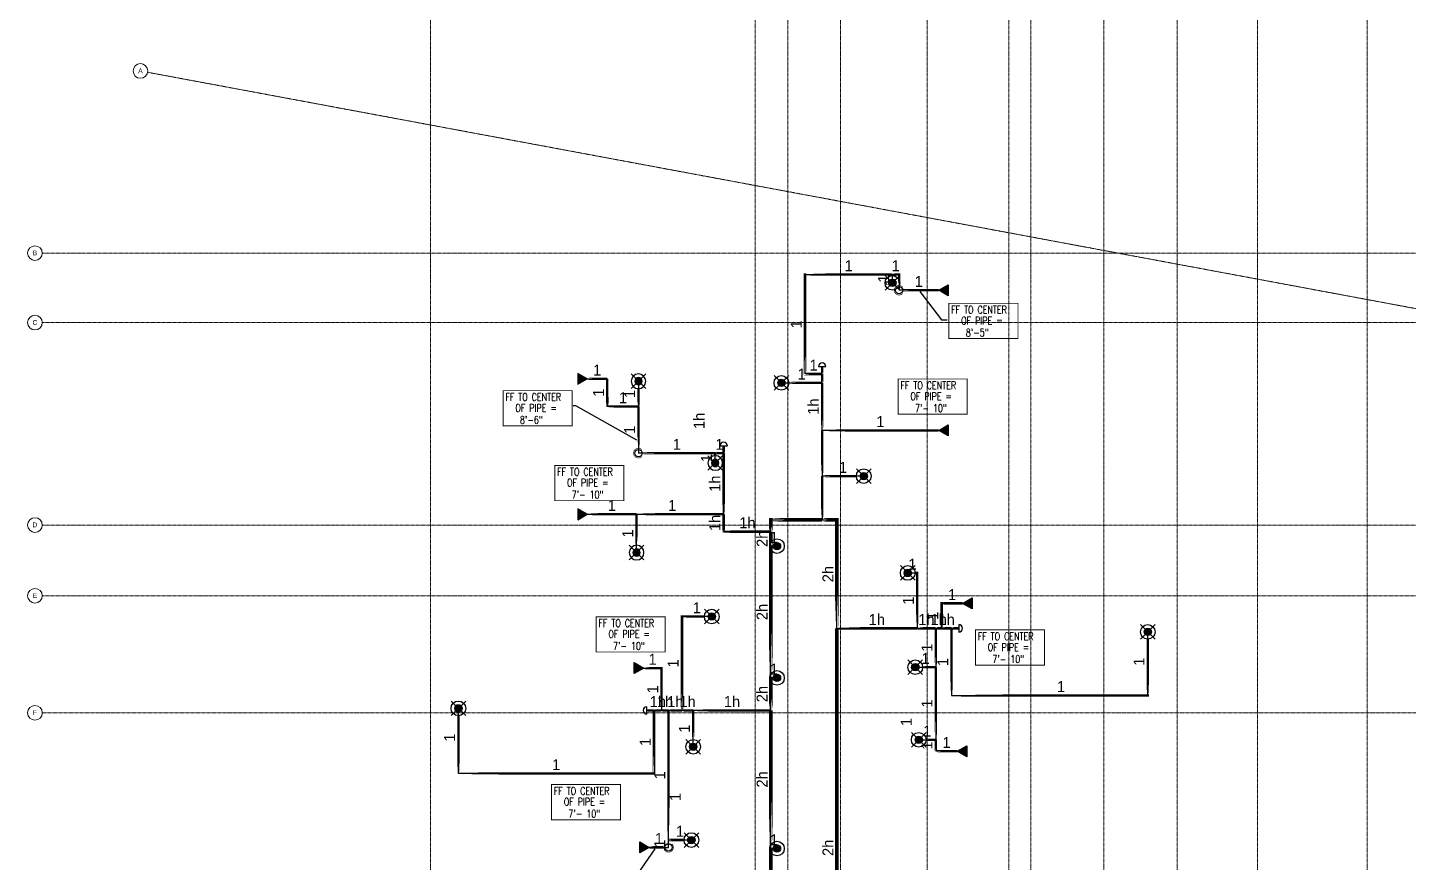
# Model space of a CAD drawing. Header units: inches. Extents: x -6295 to 241, y -496 to 3079.
# Drawn here: x -3678 to -2546, y 840 to 1525 of the extents above; entities that cross this region are included whole.
import ezdxf
from ezdxf.enums import TextEntityAlignment as Align

# ---------------------------------------------------------------- set-up
doc = ezdxf.new("R2010")
doc.units = ezdxf.units.IN
doc.header["$MEASUREMENT"] = 0
doc.linetypes.add('Grid Line', pattern=[0.875, 0.5, -0.125, 0.125, -0.125])
for name, color, linetype in [('Coordination', 1, 'Continuous'), ('headdn', 7, 'Continuous'), ('PIPEBL', 4, 'Continuous'), ('pipemn', 6, 'Continuous'), ('PIPESPC', 7, 'Continuous'), ('spk-cap', 7, 'Continuous'), ('spk-piperise', 7, 'Continuous'), ('TIDYPIPE', 7, 'Continuous')]:
    doc.layers.add(name, color=color, linetype=linetype)
doc.layers.add('S-GRID', color=1, linetype='Continuous', lineweight=9)
doc.layers.add('S-GRID-IDEN', color=1, linetype='Continuous', lineweight=13)
doc.styles.add('Arial', font='arial.ttf', dxfattribs={"height": 3.934132})
doc.styles.add('PDA1', font='ROMAND', dxfattribs={"width": 0.755})
doc.styles.add('PIPE', font='PIPE.SHX')
doc.dimstyles.get("Standard").update_dxf_attribs({"dimtxt": 0.18, "dimasz": 0.18, "dimexe": 0.18, "dimexo": 0.0625, "dimgap": 0.09, "dimtad": 0, "dimtih": 1, "dimtoh": 1, "dimdec": 4, "dimzin": 0, "dimdsep": 46, "dimtxsty": 'Standard', "dimcen": 0.09, "dimadec": 0, "dimazin": 0, "dimtfac": 1, "dimtdec": 4, "dimtofl": 0, "dimtmove": 0, "dimatfit": 3, "dimfxl": 1, "dimtolj": 1, "dimtzin": 0, "dimarcsym": 0})

# ---------------------------------------------------------------- blocks, each defined once
blk = doc.blocks.new('Grid - 3_16_-139788-MAIN LEVEL')
at = {"layer": 'S-GRID-IDEN'}
blk.add_circle((0, 0), 0.188, dxfattribs=at)
blk = doc.blocks.new('side2')
for p, q in [((0, 0), (7.8, 4.5)), ((7.8, -4.5), (0, 0)), ((7.8, 4.5), (7.8, -4.5))]:
    blk.add_line(p, q)
blk.add_solid([(7.8, -4.5), (0, 0), (7.8, 4.5)])
blk = doc.blocks.new('dpend2')
for p, q in [((-6, -6), (6, 6)), ((6, -6), (-6, 6))]:
    blk.add_line(p, q)
for radius in [6, 3]:
    blk.add_circle((0, 0), radius)
for points in [[(0, 0), (-3, 0), (-2.1, 2.1)], [(0, 0), (-3, 0), (-2.1, -2.1)], [(0, 0), (0, 3), (-2.1, 2.1)], [(0, 0), (0, -3), (-2.1, -2.1)], [(0, 0), (0, 3), (2.1, 2.1)], [(0, 0), (3, 0), (2.1, 2.1)], [(0, 0), (3, 0), (2.1, -2.1)], [(0, 0), (0, -3), (2.1, -2.1)]]:
    blk.add_solid(points)
blk = doc.blocks.new('dpend1')
for radius in [6, 3]:
    blk.add_circle((0, 0), radius)
for points in [[(0, 3), (-2.5, -1.6), (-2.6, 1.4)], [(0, 3), (-2.5, -1.6), (2.5, -1.6)], [(2.5, -1.6), (0, 3), (2.6, 1.5)], [(2.5, -1.6), (-2.5, -1.6), (0, -3)]]:
    blk.add_solid(points)
blk = doc.blocks.new('PIPESPC')
at = {"layer": 'PIPESPC', "style": 'PIPE', "width": 0.9}
blk.add_attdef('SIZE', text='', height=9, dxfattribs=at).set_placement((0, 4), align=Align.CENTER)
at = {"layer": 'PIPESPC', "style": 'PIPE', "flags": 1}
blk.add_attdef('SCHED', (25.3, 3.9), '', height=9, dxfattribs=at)
blk = doc.blocks.new('CAP')
blk.add_line((0, 3), (0, -3))
blk.add_arc((0, 0), 3, 270, 90)
blk = doc.blocks.new('vvvvbbbbbbbb')
at = {"layer": 'Coordination', "const_width": 0.75}
blk.add_lwpolyline([(2834.9, 1670), (2834.9, 1641.1), (2891.6, 1641.1), (2891.6, 1670), (2834.9, 1670)], dxfattribs=at)
at = {"layer": 'Coordination', "style": 'PDA1', "width": 0.755}
for s, p in [('FF TO CENTER', (2836.8, 1661.6)), ('OF PIPE = ', (2845, 1652.7)), ('7\'- 10"', (2848.8, 1642.9))]:
    blk.add_text(s, height=6.3, dxfattribs=at).set_placement(p)
blk = doc.blocks.new('rise')
blk.add_circle((0, 0), 3)
blk = doc.blocks.new('TIDYRUN')
at = {"const_width": 0.5}
blk.add_lwpolyline([(-2.8, 2.8, -2.414214), (-2.8, -2.8, -1.737895)], format="xyb", dxfattribs=at)

msp = doc.modelspace()

# ---------------------------------------------------------------- linework, layer by layer
at = {"layer": 'Coordination', "color": 1, "const_width": 0.75}
for points in [[(-2923.1, 1298.8), (-2923.1, 1269.9), (-2866.4, 1269.9), (-2866.4, 1298.8), (-2923.1, 1298.8)], [(-3288.6, 1227.2), (-3288.6, 1198.3), (-3232, 1198.3), (-3232, 1227.2), (-3288.6, 1227.2)]]:
    msp.add_lwpolyline(points, dxfattribs=at)
at = {"layer": 'PIPEBL', "color": 1}
for p, q in [((-3041, 1240.9), (-3041, 1322.5)), ((-3041, 1322.5), (-2969.4, 1322.5)), ((-2969.4, 1322.5), (-2963.9, 1322.5)), ((-2969.4, 1315.6), (-2969.4, 1322.5)), ((-2963.9, 1322.5), (-2963.9, 1309.6)), ((-2931.4, 1309.6), (-2963.9, 1309.6)), ((-3027, 1240.9), (-3027, 1246.9)), ((-3219.6, 1236.9), (-3203.2, 1236.9)), ((-3203.1, 1237), (-3203.1, 1214.2)), ((-3177.6, 1234.9), (-3177.6, 1214.2)), ((-3027, 1240.9), (-3041, 1240.9)), ((-3027, 1233.6), (-3027, 1240.9)), ((-3060.4, 1233.6), (-3027, 1233.6)), ((-3027, 1194.6), (-3027, 1233.6)), ((-3177.6, 1214.2), (-3203.1, 1214.2)), ((-3177.6, 1214.2), (-3177.6, 1176)), ((-2931.4, 1194.6), (-3027, 1194.6)), ((-3027, 1194.6), (-3027, 1157.1)), ((-3107.7, 1176), (-3107.7, 1182)), ((-3114.6, 1176), (-3177.6, 1176)), ((-3107.7, 1176), (-3114.6, 1176)), ((-3114.6, 1167.9), (-3114.6, 1176)), ((-3107.7, 1125.9), (-3107.7, 1176)), ((-3027, 1157.1), (-3027, 1121.2)), ((-2992.9, 1157.1), (-3027, 1157.1)), ((-3219.6, 1125.9), (-3179.1, 1125.9)), ((-3179.1, 1094.4), (-3179.1, 1125.9)), ((-3179.1, 1125.9), (-3107.7, 1125.9)), ((-3107.7, 1111.6), (-3107.7, 1125.9)), ((-3107.7, 1111.6), (-3069, 1111.6)), ((-3064, 1099.7), (-3069, 1099.7)), ((-2956.8, 1077.7), (-2949.1, 1077.7)), ((-2949.1, 1077.7), (-2949.1, 1032.3)), ((-2911.8, 1052.8), (-2929, 1052.8)), ((-2929, 1052.8), (-2929, 1032.3)), ((-3117.5, 1042), (-3141.9, 1042)), ((-3141.9, 1042), (-3141.9, 965)), ((-3015, 1032.3), (-2949.1, 1032.3)), ((-2949.1, 1032.3), (-2933.8, 1032.3)), ((-2933.8, 1032.3), (-2929, 1032.3)), ((-2933.8, 1032.3), (-2933.8, 1000.4)), ((-2929, 1032.3), (-2920.9, 1032.3)), ((-2920.9, 1032.3), (-2920.9, 977.3)), ((-2920.9, 1032.3), (-2914.9, 1032.3)), ((-2760, 977.3), (-2760, 1029.4)), ((-3173.2, 999.7), (-3158.7, 999.7)), ((-3158.7, 999.7), (-3158.7, 965)), ((-2950.6, 1000.4), (-2933.8, 1000.4)), ((-2933.8, 1000.4), (-2933.8, 940.9)), ((-3064, 991.7), (-3069, 991.7)), ((-2920.9, 977.3), (-2760, 977.3)), ((-3325.2, 913.3), (-3325.2, 966.7)), ((-3164.8, 965), (-3170.8, 965)), ((-3158.7, 965), (-3164.8, 965)), ((-3164.8, 965), (-3164.8, 913.3)), ((-3152.9, 965), (-3158.7, 965)), ((-3141.9, 965), (-3152.9, 965)), ((-3152.9, 858.7), (-3152.9, 965)), ((-3132.7, 965), (-3141.9, 965)), ((-3069, 965), (-3132.7, 965)), ((-3132.7, 935.2), (-3132.7, 965)), ((-2947.8, 940.9), (-2933.8, 940.9)), ((-2933.8, 940.9), (-2933.8, 931.5)), ((-2916.2, 931.5), (-2933.8, 931.5)), ((-3164.8, 913.3), (-3325.2, 913.3)), ((-3168.7, 852.7), (-3152.9, 852.7)), ((-3152.9, 852.7), (-3152.9, 858.7)), ((-3134.2, 858.7), (-3152.9, 858.7)), ((-3064, 851.7), (-3069, 851.7))]:
    msp.add_line(p, q, dxfattribs=at)
at = {"layer": 'pipemn', "color": 1}
for p, q in [((-3069, 1111.6), (-3069, 1121.2)), ((-3069, 1121.2), (-3027, 1121.2)), ((-3027, 1121.2), (-3015, 1121.2)), ((-3015, 1032.3), (-3015, 1121.2)), ((-3069, 1099.7), (-3069, 1111.6)), ((-3069, 991.7), (-3069, 1099.7)), ((-3015, 673.4), (-3015, 1032.3)), ((-3069, 965), (-3069, 991.7)), ((-3069, 851.7), (-3069, 965)), ((-3069, 683.7), (-3069, 851.7))]:
    msp.add_line(p, q, dxfattribs=at)
at = {"layer": 'S-GRID', "linetype": 'Grid Line'}
for p, q in [((-3348, 1771.7), (-3348, -484.3)), ((-3082, -484.3), (-3082, 1771.7)), ((-3055, 1771.7), (-3055, -484.3)), ((-3012, 1771.7), (-3012, -484.3)), ((-2941, 1771.7), (-2941, -484.3)), ((-2874, 1771.7), (-2874, -484.3)), ((-2856, 1771.7), (-2856, -484.3)), ((-2796, 1771.7), (-2796, -484.3)), ((-2736, 1771.7), (-2736, -484.3)), ((-2670, 1771.7), (-2670, -484.3)), ((-2580, 1771.7), (-2580, -484.3))]:
    msp.add_line(p, q, dxfattribs=at)
at = {"layer": 'TIDYPIPE', "color": 1}
for points, const_width in [([(-3042, 1322.5), (-2969.4, 1322.5)], 2), ([(-3041, 1239.9), (-3041, 1323.5)], 2), ([(-2969.4, 1322.5), (-2962.9, 1322.5)], 2), ([(-2963.9, 1314.1), (-2963.9, 1323.5)], 2), ([(-2963.9, 1309.6), (-2931.4, 1309.6)], 2), ([(-3027, 1240.9), (-3027, 1246.9)], 2), ([(-3219.6, 1236.9), (-3203.2, 1236.9)], 2), ([(-3203.1, 1213.2), (-3203.2, 1236.9)], 2), ([(-3054.4, 1233.6), (-3027, 1233.6)], 2), ([(-3042, 1240.9), (-3027, 1240.9)], 2), ([(-3027, 1233.6), (-3027, 1240.9)], 2), ([(-3027, 1194.6), (-3027, 1233.6)], 2), ([(-3177.6, 1214.2), (-3177.6, 1228.9)], 2), ([(-3204.1, 1214.2), (-3177.6, 1214.2)], 2), ([(-3177.6, 1180.5), (-3177.6, 1214.2)], 2), ([(-3027, 1194.6), (-2931.4, 1194.6)], 2), ([(-3027, 1157.1), (-3027, 1194.6)], 2), ([(-3107.7, 1176), (-3107.7, 1182)], 2), ([(-3177.6, 1176), (-3114.6, 1176)], 2), ([(-3114.6, 1176), (-3107.7, 1176)], 2), ([(-3114.6, 1173.9), (-3114.6, 1176)], 2), ([(-3107.7, 1125.9), (-3107.7, 1176)], 2), ([(-3027, 1157.1), (-2998.9, 1157.1)], 2), ([(-3027, 1121.2), (-3027, 1157.1)], 2), ([(-3219.6, 1125.9), (-3179.1, 1125.9)], 2), ([(-3179.1, 1125.9), (-3107.7, 1125.9)], 2), ([(-3179.1, 1100.4), (-3179.1, 1125.9)], 2), ([(-3107.7, 1110.6), (-3107.7, 1125.9)], 2), ([(-3070.5, 1121.2), (-3027, 1121.2)], 3), ([(-3069, 1111.6), (-3069, 1122.7)], 3), ([(-3027, 1121.2), (-3013.5, 1121.2)], 3), ([(-3015, 1032.3), (-3015, 1122.7)], 3), ([(-3108.7, 1111.6), (-3069, 1111.6)], 2), ([(-3069, 1099.7), (-3069, 1111.6)], 3), ([(-3069, 991.7), (-3069, 1099.7)], 3), ([(-2950.8, 1077.7), (-2948.1, 1077.7)], 2), ([(-2949.1, 1032.3), (-2949.1, 1078.7)], 2), ([(-2930, 1052.8), (-2911.8, 1052.8)], 2), ([(-2929, 1032.3), (-2929, 1053.8)], 2), ([(-3142.9, 1042), (-3123.5, 1042)], 2), ([(-3141.9, 965), (-3141.9, 1043)], 2), ([(-3015, 673.4), (-3015, 1032.3)], 3), ([(-3015, 1032.3), (-2949.1, 1032.3)], 2), ([(-2949.1, 1032.3), (-2933.8, 1032.3)], 2), ([(-2933.8, 1032.3), (-2929, 1032.3)], 2), ([(-2933.8, 1000.4), (-2933.8, 1032.3)], 2), ([(-2929, 1032.3), (-2920.9, 1032.3)], 2), ([(-2920.9, 1032.3), (-2914.9, 1032.3)], 2), ([(-2920.9, 976.3), (-2920.9, 1032.3)], 2), ([(-2760, 976.3), (-2760, 1023.4)], 2), ([(-3173.2, 999.7), (-3157.7, 999.7)], 2), ([(-3158.7, 965), (-3158.7, 1000.7)], 2), ([(-2944.6, 1000.4), (-2933.8, 1000.4)], 2), ([(-2933.8, 940.9), (-2933.8, 1000.4)], 2), ([(-3069, 965), (-3069, 991.7)], 3), ([(-2921.9, 977.3), (-2759, 977.3)], 2), ([(-3170.8, 965), (-3164.8, 965)], 2), ([(-3164.8, 965), (-3158.7, 965)], 2), ([(-3164.8, 912.3), (-3164.8, 965)], 2), ([(-3158.7, 965), (-3152.9, 965)], 2), ([(-3152.9, 965), (-3141.9, 965)], 2), ([(-3152.9, 858.7), (-3152.9, 965)], 2), ([(-3141.9, 965), (-3132.7, 965)], 2), ([(-3132.7, 965), (-3069, 965)], 2), ([(-3132.7, 941.2), (-3132.7, 965)], 2), ([(-3069, 851.7), (-3069, 965)], 3), ([(-3325.2, 912.3), (-3325.2, 960.7)], 2), ([(-2941.8, 940.9), (-2933.8, 940.9)], 2), ([(-2933.8, 930.5), (-2933.8, 940.9)], 2), ([(-2934.8, 931.5), (-2916.2, 931.5)], 2), ([(-3326.2, 913.3), (-3163.8, 913.3)], 2), ([(-3168.7, 852.7), (-3157.4, 852.7)], 2), ([(-3152.9, 858.7), (-3140.2, 858.7)], 2), ([(-3069, 683.7), (-3069, 851.7)], 3)]:
    msp.add_lwpolyline(points, close=True, dxfattribs=dict(at, const_width=const_width))

# ---------------------------------------------------------------- block references
at = {"layer": 'headdn', "color": 1}
for name, p in [('dpend2', (-2969.4, 1315.6)), ('side2', (-2931.4, 1309.6)), ('dpend2', (-3060.4, 1233.6)), ('side2', (-2931.4, 1194.6)), ('dpend2', (-2992.9, 1157.1)), ('dpend1', (-3064, 1099.7)), ('dpend2', (-2956.8, 1077.7)), ('side2', (-2911.8, 1052.8)), ('dpend2', (-3117.5, 1042)), ('dpend2', (-2760, 1029.4)), ('dpend1', (-3064, 991.7)), ('dpend2', (-2950.6, 1000.4)), ('dpend2', (-3325.2, 966.7)), ('dpend2', (-3132.7, 935.2)), ('dpend2', (-2947.8, 940.9)), ('side2', (-2916.2, 931.5)), ('dpend2', (-3134.2, 858.7)), ('dpend1', (-3064, 851.7))]:
    msp.add_blockref(name, p, dxfattribs=at)
at = {"layer": 'headdn', "color": 1, "extrusion": (0, 0, -1), "zscale": -1}
for p in [(3219.6, 1236.9), (3219.6, 1125.9)]:
    msp.add_blockref('side2', p, dxfattribs=at)
at = {"layer": 'headdn', "color": 1, "extrusion": (0, 0, -1), "zscale": -1, "rotation": 270}
for p in [(3177.6, 1234.9), (3114.6, 1167.9), (3179.1, 1094.4)]:
    msp.add_blockref('dpend2', p, dxfattribs=at)
at = {"layer": 'headdn', "color": 1, "rotation": 180}
for p in [(-3173.2, 999.7), (-3168.7, 852.7)]:
    msp.add_blockref('side2', p, dxfattribs=at)
at = {"layer": 'PIPESPC', "color": 1}
ref = msp.add_blockref('PIPESPC', (-3005.2, 1322.5), dxfattribs=at)
ref.add_attrib('SIZE', '1', dxfattribs={"color": 0, "height": 9, "style": 'PIPE'}).set_placement((-3005.2, 1322.5), align=Align.BOTTOM_CENTER)
ref = msp.add_blockref('PIPESPC', (-2966.7, 1322.5), dxfattribs=at)
ref.add_attrib('SIZE', '1', dxfattribs={"color": 0, "height": 9, "style": 'PIPE'}).set_placement((-2966.7, 1322.5), align=Align.BOTTOM_CENTER)
ref = msp.add_blockref('PIPESPC', (-2969.4, 1319.1), dxfattribs=dict(at, rotation=90))
ref.add_attrib('SIZE', '1', dxfattribs={"color": 0, "height": 9, "rotation": 90, "style": 'PIPE'}).set_placement((-2969.4, 1319.1), align=Align.BOTTOM_CENTER)
ref = msp.add_blockref('PIPESPC', (-2963.9, 1316), dxfattribs=dict(at, rotation=90))
ref.add_attrib('SIZE', '1', dxfattribs={"color": 0, "height": 9, "rotation": 90, "style": 'PIPE'}).set_placement((-2963.9, 1316), align=Align.BOTTOM_CENTER)
ref = msp.add_blockref('PIPESPC', (-2947.7, 1309.6), dxfattribs=at)
ref.add_attrib('SIZE', '1', dxfattribs={"color": 0, "height": 9, "style": 'PIPE'}).set_placement((-2947.7, 1309.6), align=Align.BOTTOM_CENTER)
ref = msp.add_blockref('PIPESPC', (-3041, 1281.7), dxfattribs=dict(at, rotation=90))
ref.add_attrib('SIZE', '1', dxfattribs={"color": 0, "height": 9, "rotation": 90, "style": 'PIPE'}).set_placement((-3041, 1281.7), align=Align.BOTTOM_CENTER)
ref = msp.add_blockref('PIPESPC', (-3211.4, 1236.9), dxfattribs=at)
ref.add_attrib('SIZE', '1', dxfattribs={"color": 0, "height": 9, "style": 'PIPE'}).set_placement((-3211.4, 1236.9), align=Align.BOTTOM_CENTER)
ref = msp.add_blockref('PIPESPC', (-3043.7, 1233.6), dxfattribs=at)
ref.add_attrib('SIZE', '1', dxfattribs={"color": 0, "height": 9, "style": 'PIPE'}).set_placement((-3043.7, 1233.6), align=Align.BOTTOM_CENTER)
ref = msp.add_blockref('PIPESPC', (-3034, 1240.9), dxfattribs=at)
ref.add_attrib('SIZE', '1', dxfattribs={"color": 0, "height": 9, "style": 'PIPE'}).set_placement((-3034, 1240.9), align=Align.BOTTOM_CENTER)
for p in [(-5799.6, -433.2), (-6081.1, -504.1), (-6047.2, -628.2), (-5736.2, -639), (-6083.8, -765.8)]:
    msp.add_blockref('vvvvbbbbbbbb', p, dxfattribs=at)
ref = msp.add_blockref('PIPESPC', (-3203.1, 1225.6), dxfattribs=dict(at, rotation=90))
ref.add_attrib('SIZE', '1', dxfattribs={"color": 0, "height": 9, "rotation": 90, "style": 'PIPE'}).set_placement((-3203.1, 1225.6), align=Align.BOTTOM_CENTER)
ref = msp.add_blockref('PIPESPC', (-3190.3, 1214.2), dxfattribs=at)
ref.add_attrib('SIZE', '1', dxfattribs={"color": 0, "height": 9, "style": 'PIPE'}).set_placement((-3190.3, 1214.2), align=Align.BOTTOM_CENTER)
ref = msp.add_blockref('PIPESPC', (-3177.6, 1224.5), dxfattribs=dict(at, rotation=90))
ref.add_attrib('SIZE', '1', dxfattribs={"color": 0, "height": 9, "rotation": 90, "style": 'PIPE'}).set_placement((-3177.6, 1224.5), align=Align.BOTTOM_CENTER)
ref = msp.add_blockref('PIPESPC', (-3027, 1214.1), dxfattribs=dict(at, rotation=90))
ref.add_attrib('SIZE', '1h', dxfattribs={"color": 0, "height": 9, "rotation": 90, "style": 'PIPE'}).set_placement((-3027, 1214.1), align=Align.BOTTOM_CENTER)
ref = msp.add_blockref('PIPESPC', (-3120.6, 1202.4), dxfattribs=dict(at, rotation=90))
ref.add_attrib('SIZE', '1h', dxfattribs={"color": 0, "height": 9, "rotation": 90, "style": 'PIPE'}).set_placement((-3120.6, 1202.4), align=Align.BOTTOM_CENTER)
ref = msp.add_blockref('PIPESPC', (-2979.3, 1194.6), dxfattribs=at)
ref.add_attrib('SIZE', '1', dxfattribs={"color": 0, "height": 9, "style": 'PIPE'}).set_placement((-2979.3, 1194.6), align=Align.BOTTOM_CENTER)
ref = msp.add_blockref('PIPESPC', (-3177.6, 1195.1), dxfattribs=dict(at, rotation=90))
ref.add_attrib('SIZE', '1', dxfattribs={"color": 0, "height": 9, "rotation": 90, "style": 'PIPE'}).set_placement((-3177.6, 1195.1), align=Align.BOTTOM_CENTER)
ref = msp.add_blockref('PIPESPC', (-3146.1, 1176), dxfattribs=at)
ref.add_attrib('SIZE', '1', dxfattribs={"color": 0, "height": 9, "style": 'PIPE'}).set_placement((-3146.1, 1176), align=Align.BOTTOM_CENTER)
ref = msp.add_blockref('PIPESPC', (-3111.1, 1176), dxfattribs=at)
ref.add_attrib('SIZE', '1', dxfattribs={"color": 0, "height": 9, "style": 'PIPE'}).set_placement((-3111.1, 1176), align=Align.BOTTOM_CENTER)
ref = msp.add_blockref('PIPESPC', (-3114.6, 1171.9), dxfattribs=dict(at, rotation=90))
ref.add_attrib('SIZE', '1', dxfattribs={"color": 0, "height": 9, "rotation": 90, "style": 'PIPE'}).set_placement((-3114.6, 1171.9), align=Align.BOTTOM_CENTER)
ref = msp.add_blockref('PIPESPC', (-3009.9, 1157.1), dxfattribs=at)
ref.add_attrib('SIZE', '1', dxfattribs={"color": 0, "height": 9, "style": 'PIPE'}).set_placement((-3009.9, 1157.1), align=Align.BOTTOM_CENTER)
ref = msp.add_blockref('PIPESPC', (-3107.7, 1150.9), dxfattribs=dict(at, rotation=90))
ref.add_attrib('SIZE', '1h', dxfattribs={"color": 0, "height": 9, "rotation": 90, "style": 'PIPE'}).set_placement((-3107.7, 1150.9), align=Align.BOTTOM_CENTER)
ref = msp.add_blockref('PIPESPC', (-3199.4, 1125.9), dxfattribs=at)
ref.add_attrib('SIZE', '1', dxfattribs={"color": 0, "height": 9, "style": 'PIPE'}).set_placement((-3199.4, 1125.9), align=Align.BOTTOM_CENTER)
ref = msp.add_blockref('PIPESPC', (-3149.9, 1125.9), dxfattribs=at)
ref.add_attrib('SIZE', '1', dxfattribs={"color": 0, "height": 9, "style": 'PIPE'}).set_placement((-3149.9, 1125.9), align=Align.BOTTOM_CENTER)
ref = msp.add_blockref('PIPESPC', (-3107.7, 1118.7), dxfattribs=dict(at, rotation=90))
ref.add_attrib('SIZE', '1h', dxfattribs={"color": 0, "height": 9, "rotation": 90, "style": 'PIPE'}).set_placement((-3107.7, 1118.7), align=Align.BOTTOM_CENTER)
ref = msp.add_blockref('PIPESPC', (-3088.3, 1111.6), dxfattribs=at)
ref.add_attrib('SIZE', '1h', dxfattribs={"color": 0, "height": 9, "style": 'PIPE'}).set_placement((-3088.3, 1111.6), align=Align.BOTTOM_CENTER)
ref = msp.add_blockref('PIPESPC', (-3179.1, 1110.1), dxfattribs=dict(at, rotation=90))
ref.add_attrib('SIZE', '1', dxfattribs={"color": 0, "height": 9, "rotation": 90, "style": 'PIPE'}).set_placement((-3179.1, 1110.1), align=Align.BOTTOM_CENTER)
ref = msp.add_blockref('PIPESPC', (-3069, 1105.7), dxfattribs=dict(at, rotation=90))
ref.add_attrib('SIZE', '2h', dxfattribs={"color": 0, "height": 9, "rotation": 90, "style": 'PIPE'}).set_placement((-3069, 1105.7), align=Align.BOTTOM_CENTER)
ref = msp.add_blockref('PIPESPC', (-3066.5, 1099.7), dxfattribs=at)
ref.add_attrib('SIZE', '1', dxfattribs={"color": 0, "height": 9, "style": 'PIPE'}).set_placement((-3066.5, 1099.7), align=Align.BOTTOM_CENTER)
ref = msp.add_blockref('PIPESPC', (-2952.9, 1077.7), dxfattribs=at)
ref.add_attrib('SIZE', '1', dxfattribs={"color": 0, "height": 9, "style": 'PIPE'}).set_placement((-2952.9, 1077.7), align=Align.BOTTOM_CENTER)
ref = msp.add_blockref('PIPESPC', (-3015, 1076.8), dxfattribs=dict(at, rotation=90))
ref.add_attrib('SIZE', '2h', dxfattribs={"color": 0, "height": 9, "rotation": 90, "style": 'PIPE'}).set_placement((-3015, 1076.8), align=Align.BOTTOM_CENTER)
ref = msp.add_blockref('PIPESPC', (-2920.4, 1052.8), dxfattribs=at)
ref.add_attrib('SIZE', '1', dxfattribs={"color": 0, "height": 9, "style": 'PIPE'}).set_placement((-2920.4, 1052.8), align=Align.BOTTOM_CENTER)
ref = msp.add_blockref('PIPESPC', (-3129.7, 1042), dxfattribs=at)
ref.add_attrib('SIZE', '1', dxfattribs={"color": 0, "height": 9, "style": 'PIPE'}).set_placement((-3129.7, 1042), align=Align.BOTTOM_CENTER)
ref = msp.add_blockref('PIPESPC', (-2949.1, 1055), dxfattribs=dict(at, rotation=90))
ref.add_attrib('SIZE', '1', dxfattribs={"color": 0, "height": 9, "rotation": 90, "style": 'PIPE'}).set_placement((-2949.1, 1055), align=Align.BOTTOM_CENTER)
ref = msp.add_blockref('PIPESPC', (-3069, 1045.7), dxfattribs=dict(at, rotation=90.00000000000091))
ref.add_attrib('SIZE', '2h', dxfattribs={"color": 0, "height": 9, "rotation": 90, "style": 'PIPE'}).set_placement((-3069, 1045.7), align=Align.BOTTOM_CENTER)
ref = msp.add_blockref('PIPESPC', (-2982.1, 1032.3), dxfattribs=at)
ref.add_attrib('SIZE', '1h', dxfattribs={"color": 0, "height": 9, "style": 'PIPE'}).set_placement((-2982.1, 1032.3), align=Align.BOTTOM_CENTER)
ref = msp.add_blockref('PIPESPC', (-2941.5, 1032.3), dxfattribs=at)
ref.add_attrib('SIZE', '1h', dxfattribs={"color": 0, "height": 9, "style": 'PIPE'}).set_placement((-2941.5, 1032.3), align=Align.BOTTOM_CENTER)
ref = msp.add_blockref('PIPESPC', (-2929, 1042.6), dxfattribs=dict(at, rotation=90))
ref.add_attrib('SIZE', '1', dxfattribs={"color": 0, "height": 9, "rotation": 90, "style": 'PIPE'}).set_placement((-2929, 1042.6), align=Align.BOTTOM_CENTER)
ref = msp.add_blockref('PIPESPC', (-2931.4, 1032.3), dxfattribs=at)
ref.add_attrib('SIZE', '1h', dxfattribs={"color": 0, "height": 9, "style": 'PIPE'}).set_placement((-2931.4, 1032.3), align=Align.BOTTOM_CENTER)
ref = msp.add_blockref('PIPESPC', (-2924.9, 1032.3), dxfattribs=at)
ref.add_attrib('SIZE', '1h', dxfattribs={"color": 0, "height": 9, "style": 'PIPE'}).set_placement((-2924.9, 1032.3), align=Align.BOTTOM_CENTER)
ref = msp.add_blockref('PIPESPC', (-2933.8, 1016.4), dxfattribs=dict(at, rotation=90))
ref.add_attrib('SIZE', '1', dxfattribs={"color": 0, "height": 9, "rotation": 90, "style": 'PIPE'}).set_placement((-2933.8, 1016.4), align=Align.BOTTOM_CENTER)
ref = msp.add_blockref('PIPESPC', (-3166, 999.7), dxfattribs=at)
ref.add_attrib('SIZE', '1', dxfattribs={"color": 0, "height": 9, "style": 'PIPE'}).set_placement((-3166, 999.7), align=Align.BOTTOM_CENTER)
ref = msp.add_blockref('PIPESPC', (-2942.2, 1000.4), dxfattribs=at)
ref.add_attrib('SIZE', '1', dxfattribs={"color": 0, "height": 9, "style": 'PIPE'}).set_placement((-2942.2, 1000.4), align=Align.BOTTOM_CENTER)
ref = msp.add_blockref('PIPESPC', (-2920.9, 1004.8), dxfattribs=dict(at, rotation=90))
ref.add_attrib('SIZE', '1', dxfattribs={"color": 0, "height": 9, "rotation": 90, "style": 'PIPE'}).set_placement((-2920.9, 1004.8), align=Align.BOTTOM_CENTER)
ref = msp.add_blockref('PIPESPC', (-2760, 1005), dxfattribs=dict(at, rotation=90))
ref.add_attrib('SIZE', '1', dxfattribs={"color": 0, "height": 9, "rotation": 90, "style": 'PIPE'}).set_placement((-2760, 1005), align=Align.BOTTOM_CENTER)
ref = msp.add_blockref('PIPESPC', (-3141.9, 1003.5), dxfattribs=dict(at, rotation=90))
ref.add_attrib('SIZE', '1', dxfattribs={"color": 0, "height": 9, "rotation": 90, "style": 'PIPE'}).set_placement((-3141.9, 1003.5), align=Align.BOTTOM_CENTER)
ref = msp.add_blockref('PIPESPC', (-3066.5, 991.7), dxfattribs=at)
ref.add_attrib('SIZE', '1', dxfattribs={"color": 0, "height": 9, "style": 'PIPE'}).set_placement((-3066.5, 991.7), align=Align.BOTTOM_CENTER)
ref = msp.add_blockref('PIPESPC', (-3158.7, 982.3), dxfattribs=dict(at, rotation=90))
ref.add_attrib('SIZE', '1', dxfattribs={"color": 0, "height": 9, "rotation": 90, "style": 'PIPE'}).set_placement((-3158.7, 982.3), align=Align.BOTTOM_CENTER)
ref = msp.add_blockref('PIPESPC', (-2831.2, 977.3), dxfattribs=at)
ref.add_attrib('SIZE', '1', dxfattribs={"color": 0, "height": 9, "style": 'PIPE'}).set_placement((-2831.2, 977.3), align=Align.BOTTOM_CENTER)
ref = msp.add_blockref('PIPESPC', (-3161.7, 965), dxfattribs=at)
ref.add_attrib('SIZE', '1h', dxfattribs={"color": 0, "height": 9, "style": 'PIPE'}).set_placement((-3161.7, 965), align=Align.BOTTOM_CENTER)
ref = msp.add_blockref('PIPESPC', (-3155.8, 965), dxfattribs=at)
ref.add_attrib('SIZE', '1h', dxfattribs={"color": 0, "height": 9, "style": 'PIPE'}).set_placement((-3155.8, 965), align=Align.BOTTOM_CENTER)
ref = msp.add_blockref('PIPESPC', (-3147.4, 965), dxfattribs=at)
ref.add_attrib('SIZE', '1h', dxfattribs={"color": 0, "height": 9, "style": 'PIPE'}).set_placement((-3147.4, 965), align=Align.BOTTOM_CENTER)
ref = msp.add_blockref('PIPESPC', (-3137.3, 965), dxfattribs=at)
ref.add_attrib('SIZE', '1h', dxfattribs={"color": 0, "height": 9, "style": 'PIPE'}).set_placement((-3137.3, 965), align=Align.BOTTOM_CENTER)
ref = msp.add_blockref('PIPESPC', (-3100.9, 965), dxfattribs=at)
ref.add_attrib('SIZE', '1h', dxfattribs={"color": 0, "height": 9, "style": 'PIPE'}).set_placement((-3100.9, 965), align=Align.BOTTOM_CENTER)
ref = msp.add_blockref('PIPESPC', (-3069, 978.4), dxfattribs=dict(at, rotation=90))
ref.add_attrib('SIZE', '2h', dxfattribs={"color": 0, "height": 9, "rotation": 90, "style": 'PIPE'}).set_placement((-3069, 978.4), align=Align.BOTTOM_CENTER)
ref = msp.add_blockref('PIPESPC', (-2933.8, 970.7), dxfattribs=dict(at, rotation=90))
ref.add_attrib('SIZE', '1', dxfattribs={"color": 0, "height": 9, "rotation": 90, "style": 'PIPE'}).set_placement((-2933.8, 970.7), align=Align.BOTTOM_CENTER)
ref = msp.add_blockref('PIPESPC', (-3132.7, 950.1), dxfattribs=dict(at, rotation=90))
ref.add_attrib('SIZE', '1', dxfattribs={"color": 0, "height": 9, "rotation": 90, "style": 'PIPE'}).set_placement((-3132.7, 950.1), align=Align.BOTTOM_CENTER)
ref = msp.add_blockref('PIPESPC', (-2950.8, 955.5), dxfattribs=dict(at, rotation=90))
ref.add_attrib('SIZE', '1', dxfattribs={"color": 0, "height": 9, "rotation": 90, "style": 'PIPE'}).set_placement((-2950.8, 955.5), align=Align.BOTTOM_CENTER)
ref = msp.add_blockref('PIPESPC', (-2940.8, 940.9), dxfattribs=at)
ref.add_attrib('SIZE', '1', dxfattribs={"color": 0, "height": 9, "style": 'PIPE'}).set_placement((-2940.8, 940.9), align=Align.BOTTOM_CENTER)
ref = msp.add_blockref('PIPESPC', (-3325.2, 942.7), dxfattribs=dict(at, rotation=90))
ref.add_attrib('SIZE', '1', dxfattribs={"color": 0, "height": 9, "rotation": 90, "style": 'PIPE'}).set_placement((-3325.2, 942.7), align=Align.BOTTOM_CENTER)
ref = msp.add_blockref('PIPESPC', (-3164.8, 939.1), dxfattribs=dict(at, rotation=90))
ref.add_attrib('SIZE', '1', dxfattribs={"color": 0, "height": 9, "rotation": 90, "style": 'PIPE'}).set_placement((-3164.8, 939.1), align=Align.BOTTOM_CENTER)
ref = msp.add_blockref('PIPESPC', (-2925, 931.5), dxfattribs=at)
ref.add_attrib('SIZE', '1', dxfattribs={"color": 0, "height": 9, "style": 'PIPE'}).set_placement((-2925, 931.5), align=Align.BOTTOM_CENTER)
ref = msp.add_blockref('PIPESPC', (-2933.8, 936.2), dxfattribs=dict(at, rotation=90))
ref.add_attrib('SIZE', '1', dxfattribs={"color": 0, "height": 9, "rotation": 90, "style": 'PIPE'}).set_placement((-2933.8, 936.2), align=Align.BOTTOM_CENTER)
ref = msp.add_blockref('PIPESPC', (-3245, 913.3), dxfattribs=at)
ref.add_attrib('SIZE', '1', dxfattribs={"color": 0, "height": 9, "style": 'PIPE'}).set_placement((-3245, 913.3), align=Align.BOTTOM_CENTER)
ref = msp.add_blockref('PIPESPC', (-3152.9, 911.8), dxfattribs=dict(at, rotation=90))
ref.add_attrib('SIZE', '1', dxfattribs={"color": 0, "height": 9, "rotation": 90, "style": 'PIPE'}).set_placement((-3152.9, 911.8), align=Align.BOTTOM_CENTER)
ref = msp.add_blockref('PIPESPC', (-3069, 908.4), dxfattribs=dict(at, rotation=90))
ref.add_attrib('SIZE', '2h', dxfattribs={"color": 0, "height": 9, "rotation": 90, "style": 'PIPE'}).set_placement((-3069, 908.4), align=Align.BOTTOM_CENTER)
ref = msp.add_blockref('PIPESPC', (-3140.2, 894), dxfattribs=dict(at, rotation=90))
ref.add_attrib('SIZE', '1', dxfattribs={"color": 0, "height": 9, "rotation": 90, "style": 'PIPE'}).set_placement((-3140.2, 894), align=Align.BOTTOM_CENTER)
ref = msp.add_blockref('PIPESPC', (-3160.8, 852.7), dxfattribs=at)
ref.add_attrib('SIZE', '1', dxfattribs={"color": 0, "height": 9, "style": 'PIPE'}).set_placement((-3160.8, 852.7), align=Align.BOTTOM_CENTER)
ref = msp.add_blockref('PIPESPC', (-3143.5, 858.7), dxfattribs=at)
ref.add_attrib('SIZE', '1', dxfattribs={"color": 0, "height": 9, "style": 'PIPE'}).set_placement((-3143.5, 858.7), align=Align.BOTTOM_CENTER)
ref = msp.add_blockref('PIPESPC', (-3066.5, 851.7), dxfattribs=at)
ref.add_attrib('SIZE', '1', dxfattribs={"color": 0, "height": 9, "style": 'PIPE'}).set_placement((-3066.5, 851.7), align=Align.BOTTOM_CENTER)
ref = msp.add_blockref('PIPESPC', (-3152.9, 855.7), dxfattribs=dict(at, rotation=90))
ref.add_attrib('SIZE', '1', dxfattribs={"color": 0, "height": 9, "rotation": 90, "style": 'PIPE'}).set_placement((-3152.9, 855.7), align=Align.BOTTOM_CENTER)
ref = msp.add_blockref('PIPESPC', (-3015, 852.3), dxfattribs=dict(at, rotation=90))
ref.add_attrib('SIZE', '2h', dxfattribs={"color": 0, "height": 9, "rotation": 90, "style": 'PIPE'}).set_placement((-3015, 852.3), align=Align.BOTTOM_CENTER)
at = {"layer": 'S-GRID-IDEN'}
for p, xscale, yscale, zscale, rotation in [((-3585.9, 1489.4), 31.99999999999998, 31.99999999999998, 31.99999999999998, 259.4416666666667), ((-3672.4, 1340), 31.99999999999999, 31.99999999999999, 31.99999999999999, 269.9999999999996), ((-3672.4, 1283), 31.99999999999999, 31.99999999999999, 31.99999999999999, 269.9999999999996), ((-3672.4, 1117), 31.99999999999999, 31.99999999999999, 31.99999999999999, 269.9999999999996), ((-3672.4, 1059), 31.99999999999999, 31.99999999999999, 31.99999999999999, 269.9999999999996), ((-3672.4, 963), 31.99999999999999, 31.99999999999999, 31.99999999999999, 90)]:
    msp.add_blockref('Grid - 3_16_-139788-MAIN LEVEL', p, dxfattribs=dict(at, xscale=xscale, yscale=yscale, zscale=zscale, rotation=rotation))
at = {"layer": 'spk-cap', "color": 1}
for p, rotation in [((-3027, 1246.9), 90.00000000002773), ((-3107.7, 1182), 90.00000000002773), ((-3170.8, 965), 180.0000000000556)]:
    msp.add_blockref('CAP', p, dxfattribs=dict(at, rotation=rotation))
msp.add_blockref('CAP', (-2914.9, 1032.3), dxfattribs=at)
at = {"layer": 'spk-piperise', "color": 1, "rotation": 180.0000000000556}
for p in [(-2963.9, 1309.6), (-3177.6, 1176)]:
    msp.add_blockref('rise', p, dxfattribs=at)
at = {"layer": 'spk-piperise', "color": 1}
msp.add_blockref('rise', (-3152.9, 852.7), dxfattribs=at)
at = {"layer": 'TIDYPIPE', "color": 1}
for p, rotation in [((-2963.9, 1309.6), 180), ((-3177.6, 1176), 180), ((-3152.9, 852.7), 270)]:
    msp.add_blockref('TIDYRUN', p, dxfattribs=dict(at, rotation=rotation))

# ---------------------------------------------------------------- texts
at = {"layer": 'Coordination', "color": 1, "style": 'PDA1', "width": 0.755}
for s, p in [('FF TO CENTER', (-2921.2, 1290.4)), ('OF PIPE = ', (-2913, 1281.5)), ('8\'-5"', (-2909.2, 1271.7)), ('FF TO CENTER', (-3286.7, 1218.8)), ('OF PIPE = ', (-3278.5, 1209.9)), ('8\'-6"', (-3274.7, 1200.1))]:
    msp.add_text(s, height=6.3, dxfattribs=at).set_placement(p)

# ---------------------------------------------------------------- leaders
at = {"layer": 'Coordination', "color": 1}
for points in [[(-2946.8, 1308.6), (-2929, 1285.3), (-2924.4, 1285.3)], [(-3178.8, 1186.7), (-3229, 1214.8), (-3231.1, 1214.8)], [(-3164.2, 851.6), (-3190.3, 813.6), (-3193.8, 813.6)]]:
    msp.add_leader(points, dimstyle='Standard', dxfattribs=at)

# ---------------------------------------------------------------- next in the draw order: texts
at = {"layer": 'S-GRID-IDEN', "lineweight": 9, "char_height": 3.93, "attachment_point": 2, "line_spacing_factor": 0.938532, "style": 'Arial', "bg_fill": 3, "box_fill_scale": 1.25, "bg_fill_color": 0, "bg_fill_transparency": 0}
for s, insert, width in [('A', (-3585.9, 1491.5), 4.368), ('B', (-3672.4, 1342.1), 4.368), ('C', (-3672.4, 1285.1), 4.704), ('D', (-3672.4, 1119.1), 4.704), ('E', (-3672.4, 1061.1), 4.368), ('F', (-3672.4, 965.1), 3.984)]:
    msp.add_mtext(s, dxfattribs=dict(at, insert=insert, width=width))

# ---------------------------------------------------------------- next in the draw order: linework, layer by layer
at = {"layer": 'S-GRID', "linetype": 'Grid Line'}
for p, q in [((-3580, 1488.3), (228, 778.5)), ((-3666.4, 1340), (228, 1340)), ((-3666.4, 1283), (228, 1283)), ((-3666.4, 1117), (228, 1117)), ((-3666.4, 1059), (228, 1059)), ((228, 963), (-3666.4, 963))]:
    msp.add_line(p, q, dxfattribs=at)

doc.saveas('drawing.dxf')
